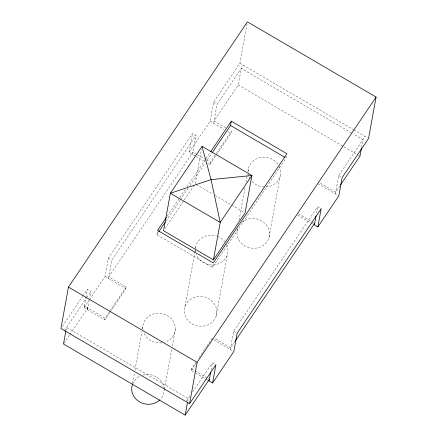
<?xml version="1.0" encoding="UTF-8"?>
<svg xmlns="http://www.w3.org/2000/svg" width="437" height="437" viewBox="0 0 437 437"><rect width="100%" height="100%" fill="white"/><g stroke="black" fill="none" stroke-linecap="round" stroke-linejoin="round"><path stroke-width="0.33" stroke-dasharray="2.19 1.64" d="M65.894 330.738L66.5 327.422L188.205 398.582L187.719 401.232M109.687 312.668L104.787 319.928L87.4 309.762L84.068 307.522L85.69 298.575M85.81 297.908L87.378 289.294L90.858 291.326L89.651 297.958M87.4 309.762L87.706 308.107M87.542 309.554L89.17 300.607M89.405 299.613L105.033 276.452L108.343 258.229L192.52 133.482L196 135.514L192.564 154.403M108.507 278.484L111.817 260.261L196 135.514M104.787 319.928L105.088 318.273L109.987 311.013M110.064 312.111L125.894 288.649L126.195 286.994L108.808 276.829L192.985 152.081L197.043 154.452M286.486 156.2L286.148 158.047L212.448 267.264L156.812 234.735L157.375 231.659M132.553 383.435L134.492 372.772M134.973 370.106L141.998 331.459M142.484 328.799L142.844 326.8M195.465 156.096L189.09 152.366L192.52 133.482M195.224 183.775L201.539 149.006M189.09 152.366L210.131 121.186L213.562 102.302L239.897 63.272L247.063 23.855M164.421 389.334L171.812 348.693M172.293 346.028L175.319 329.367M213.606 123.218L217.036 104.334L243.376 65.304M207.635 163.209L209.951 164.569L210.372 162.247L216.009 153.895M184.971 306.747L194.656 253.444M194.776 252.777L196.109 245.447M225.618 127.675L214.026 120.902L238.258 84.991L241.268 68.423L352.391 133.394M216.337 155.102L230.993 133.383L231.413 131.067L229.097 129.713M207.378 379.911L191.226 370.467L191.526 368.812L195.7 362.628M212.448 267.264L213.119 263.571M216.2 315.995A16.306 14.847 10.3 0 0 196.705 296.794A16.306 14.847 10.3 0 0 188.85 321.321A16.306 14.847 10.3 0 0 216.2 315.995L227.338 254.695M211.093 369.986L212.42 362.699L215.894 364.731M239.083 220.177L245.02 187.528M245.987 182.196L247.44 174.205M247.926 171.539L248.533 168.207M230.348 349.442L233.658 331.219L317.704 206.674L321.179 208.706M269.066 237.215L280.204 175.909M316.497 213.3L317.704 206.674M335.354 193.826L338.67 175.603L365.081 136.459M361.53 147.531L362.972 139.583L352.981 133.738M62.425 326.27L82.462 296.576M82.844 296.018L87.378 289.294M64.392 330.547L86.291 298.094M86.668 297.531L90.858 291.326M84.068 307.522L89.022 300.175M63.868 343.433L69.543 335.021M69.92 334.458L87.842 307.894L84.368 305.862L105.088 318.273M167.142 216.282L179.361 198.169M179.744 197.606L185.474 189.117M186.998 186.856L205.712 159.123M206.095 158.56L210.295 152.333M156.812 234.735L158.341 232.473M165.978 221.155L180.104 200.217M180.486 199.649L188.123 188.331M190.035 185.501L205.308 162.864M207.22 160.035L211.803 153.245M165.077 228.453L194.46 184.911M110.364 310.45L126.195 286.994M216.386 153.338L231.413 131.067M209.951 164.569L215.965 155.659M199.114 357.57L206.319 346.885M206.701 346.322L212.77 337.331M191.226 370.467L196.158 363.158M186.446 401.182L190.095 395.78M192.744 391.852L212.42 362.699M234.833 341.587L230.649 347.786L214.501 338.342M339.833 185.982L335.654 192.171L318.267 182.005M239.897 63.272L353.32 129.587M353.91 129.931L367.397 137.819M238.258 84.991L343.498 146.526M344.088 146.87L357.613 154.774M358.198 155.119L359.962 156.151M213.562 102.302L217.036 104.334M338.67 175.603L341.565 177.296M317.967 183.66L338.254 195.519M210.131 121.186L224.039 129.319M227.513 131.351L230.993 133.383M197.622 154.791L205.74 159.538M206.319 159.876L210.372 162.247M298.466 213.753L311.215 221.204M311.794 221.548L314.11 222.903M297.581 215.07L310.915 222.865M311.494 223.203L313.231 224.219M196.044 156.435L205.314 161.854M196.393 184.463L212.819 194.066M215.168 195.437L231.009 204.702M231.594 205.046L243.917 212.245M233.658 331.219L236.559 332.912M108.343 258.229L111.817 260.261M213.622 339.664L232.664 350.796M105.033 276.452L125.894 288.649M191.526 368.812L194.41 370.494M194.989 370.833L208.831 378.928M164.154 388.722A16.306 14.847 10.3 0 1 160.297 399.44M132.717 383.697A16.306 14.847 10.3 0 1 140.577 375.886M142.823 375.099A16.306 14.847 10.3 0 1 164.083 388.067M142.943 329.4A16.306 14.847 10.3 0 1 155.851 313.395A16.306 14.847 10.3 0 1 174.713 324.451A16.306 14.847 10.3 0 1 164.782 342.198M161.854 342.837A16.306 14.847 10.3 0 1 143.527 331.945M226.601 244.507A16.306 14.847 10.3 0 1 217.631 264.123A16.306 14.847 10.3 0 1 196.333 254.4M195.656 251.865A16.306 14.847 10.3 0 1 195.47 249.915M195.558 247.981A16.306 14.847 10.3 0 1 216.26 235.909M217.413 236.291A16.306 14.847 10.3 0 1 224.831 241.65M241.847 222.378A16.306 14.847 10.3 0 1 268.132 227.852A16.306 14.847 10.3 0 1 254.006 248.254A16.306 14.847 10.3 0 1 237.772 228.267M279.177 166.355A16.306 14.847 10.3 0 1 264.904 186.954M264.303 186.943A16.306 14.847 10.3 0 1 250.947 180.06M250.204 178.941A16.306 14.847 10.3 0 1 249.03 176.537M248.811 175.914A16.306 14.847 10.3 0 1 248.325 174.008M248.118 172.063A16.306 14.847 10.3 0 1 259.638 157.67A16.306 14.847 10.3 0 1 278.172 164.607"/><path stroke-width="0.66" d="M316.017 215.949L314.389 224.897L317.868 226.929L338.833 195.858L342.144 177.635L368.555 138.496L376.082 97.074L247.424 21.85L68.445 287.093L60.918 328.509L189.576 403.733L215.894 364.731L212.584 382.954L207.952 380.245M65.894 330.738L63.491 343.99L185.19 415.15L209.405 379.267M212.185 152.682L230.512 125.517L231.293 121.207L286.929 153.737L213.234 262.954L157.599 230.425L166.377 217.413M185.19 415.15L187.478 402.559M213.42 259.868L220.221 222.422L211.066 179.623L202.025 146.335L170.354 193.269L163.553 230.714L213.42 259.868L245.086 212.934L251.892 175.488L202.025 146.335M189.576 403.733L197.103 362.317L376.082 97.074M209.105 380.922L210.732 371.974M317.868 226.929L321.179 208.706L237.138 333.251L233.828 351.474L212.584 382.954M361.41 148.198L359.962 156.151L340.592 184.856M210.672 151.77L231.293 121.207M158.724 231.905L165.213 222.286M235.215 341.024L314.689 223.241M230.512 125.517L284.979 157.364M68.445 287.093L197.103 362.317M159.822 399.91A16.306 14.847 10.3 0 1 139.676 401.953A16.306 14.847 10.3 0 1 132.482 384.303M251.892 175.488L220.221 222.422L170.354 193.269L211.066 179.623L251.892 175.488"/></g></svg>
